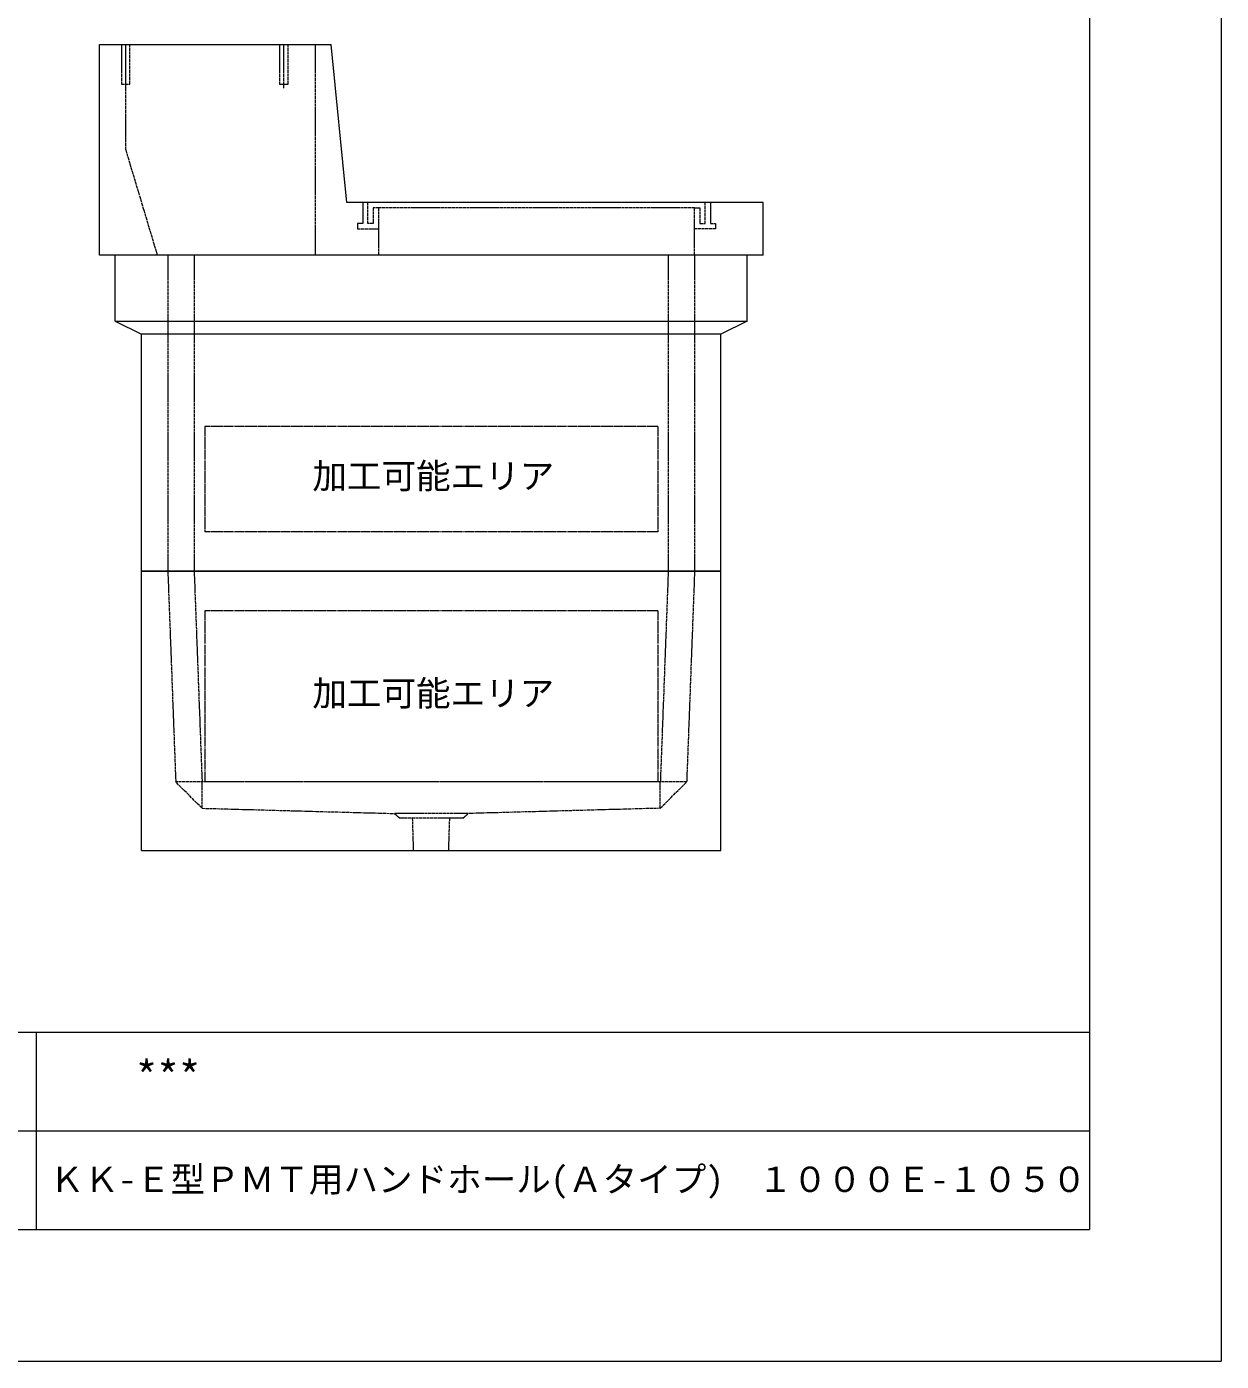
# Model space of a CAD drawing. Units: millimetres, scale not verified. Extents: x -3712 to 3712, y -2625 to 2625.
# Drawn here: x 1445 to 3712, y -2625 to -91 of the extents above; entities that cross this region are included whole.
import ezdxf
from ezdxf.enums import TextEntityAlignment as Align

# ---------------------------------------------------------------- set-up
doc = ezdxf.new("R2010")
doc.units = ezdxf.units.MM
doc.header["$LTSCALE"] = 10
doc.linetypes.add('LONG_DASHED1', pattern=[7, 6, -1])
doc.linetypes.add('LONG_DOUBLE_CHAIN', pattern=[21.8, 18, -1, 0.6, -0.6, 0.6, -1])
for name, color, linetype, lineweight in [('0-0_D-TTL', 7, 'Continuous', 9), ('0-1_Defpoints', 7, 'Continuous', 9), ('0-2_D-TTL-FRAM1', 134, 'Continuous', 9), ('0-3_D-TTL-TXT', 7, 'Continuous', 9), ('0-7_D-STR', 7, 'Continuous', 9), ('0-8_D-STR-STR4', 134, 'LONG_DASHED1', 9), ('0-9_D-STR-STR2', 1, 'LONG_DASHED1', 9), ('0-B_D-STR-STR5', 1, 'LONG_DOUBLE_CHAIN', 9)]:
    doc.layers.add(name, color=color, linetype=linetype, lineweight=lineweight)
doc.styles.add('ＭＳ ゴシック', font='')
doc.styles.get('ＭＳ ゴシック').set_extended_font_data('MS Gothic')

# ---------------------------------------------------------------- blocks, each defined once
blk = doc.blocks.new('A$C4DE05FD1')
at = {"layer": '0-0_D-TTL', "color": 134}
for p in [(57400, 38000), (2000, 2000)]:
    blk.add_line(p, (57400, 2000), dxfattribs=at)
at = {"layer": '0-1_Defpoints', "color": 134}
for p in [(59400, 42000), (0, 0)]:
    blk.add_line(p, (59400, 0), dxfattribs=at)
at = {"layer": '0-2_D-TTL-FRAM1'}
for p, q in [((19400, 5000), (57400, 5000)), ((41400, 5000), (41400, 2000)), ((32400, 3500), (57400, 3500))]:
    blk.add_line(p, q, dxfattribs=at)
blk = doc.blocks.new('A$C6F5C57E3')
at = {"layer": '0-7_D-STR', "linetype": 'LONG_DASHED1'}
for p, q in [((-5000, 0), (-4850, -4000)), ((-4500, 0), (-4350, -4000)), ((4500, 0), (4350, -4000)), ((5000, 0), (4850, -4000)), ((-4350, -4500), (-4850, -4000)), ((4850, -4000), (-4850, -4000)), ((-4350, -4500), (-4350, -4000)), ((4350, -4500), (4850, -4000)), ((4350, -4500), (4350, -4000)), ((-4350, -4500), (-700, -4600)), ((4350, -4500), (700, -4600)), ((700, -4600), (-700, -4600)), ((-600, -4690), (-700, -4600)), ((600, -4690), (-600, -4690)), ((-333, -5300), (-352.5, -4690)), ((333, -5300), (352.5, -4690)), ((600, -4690), (700, -4600))]:
    blk.add_line(p, q, dxfattribs=at)
at = {"layer": '0-7_D-STR'}
for p, q in [((5500, -5300), (5500, 0)), ((-5500, -5300), (5500, -5300))]:
    blk.add_line(p, q, dxfattribs=at)
blk.add_lwpolyline([(-5500, -5300), (-5500, 0), (5500, 0)], dxfattribs=at)
at = {"layer": '0-B_D-STR-STR5'}
for p, q in [((-4300, -750), (-4300, -4000)), ((4300, -750), (-4300, -750)), ((4300, -750), (4300, -4000)), ((4300, -4000), (-4300, -4000))]:
    blk.add_line(p, q, dxfattribs=at)
blk = doc.blocks.new('A$C0AB33FE7')
at = {"layer": '0-7_D-STR'}
for p, q in [((1600, 1000), (1900, 4000)), ((6300, 4000), (1900, 4000)), ((6300, 0), (6300, 4000)), ((-6300, 1000), (1600, 1000)), ((-6300, 0), (-6300, 1000)), ((-6300, 0), (6300, 0))]:
    blk.add_line(p, q, dxfattribs=at)
at = {"layer": '0-7_D-STR', "linetype": 'LONG_DASHED1'}
for p, q in [((2200, 4000), (2200, 0)), ((5800, 2000), (5800, 4000)), ((5800, 2000), (5200, 0)), ((-5000, 0), (-5000, 900)), ((1000, 900), (1000, 0))]:
    blk.add_line(p, q, dxfattribs=at)
at = {"layer": '0-8_D-STR-STR4'}
for points in [[(-5300, 1000), (-5300, 600), (-5400, 600), (-5400, 500), (-5000, 500)], [(-5000, 900), (-5100, 900), (-5100, 600), (-5200, 600), (-5200, 1000)], [(-5000, 900), (1000, 900), (1100, 900)], [(1300, 1000), (1300, 600), (1400, 600), (1400, 500), (1000, 500)], [(1100, 900), (1100, 600), (1200, 600), (1200, 1000)]]:
    blk.add_lwpolyline(points, dxfattribs=at)
at = {"layer": '0-9_D-STR-STR2'}
for p, q in [((2797.8, 3170), (2797.8, 4000)), ((5800, 3170), (5800, 4000))]:
    blk.add_line(p, q, dxfattribs=at)
for points in [[(2877.8, 4000), (2877.8, 3250), (2717.8, 3250), (2717.8, 4000)], [(5880, 4000), (5880, 3250), (5720, 3250), (5720, 4000)]]:
    blk.add_lwpolyline(points, dxfattribs=at)
blk = doc.blocks.new('A$C984f1b55')
at = {"layer": '0-7_D-STR'}
for p, q in [((6000, 6000), (-6000, 6000)), ((-6000, 4750), (-6000, 6000)), ((6000, 4750), (6000, 6000)), ((-6000, 4750), (-5500, 4500)), ((-6000, 4750), (6000, 4750)), ((6000, 4750), (5500, 4500)), ((-5500, 0), (-5500, 4500)), ((5500, 4500), (-5500, 4500)), ((5500, 0), (5500, 4500)), ((5500, 0), (-5500, 0))]:
    blk.add_line(p, q, dxfattribs=at)
at = {"layer": '0-7_D-STR', "linetype": 'LONG_DASHED1'}
for p, q in [((-5000, 6000), (-5000, 0)), ((-4500, 6000), (-4500, 0)), ((4500, 6000), (4500, 0)), ((5000, 6000), (5000, 0))]:
    blk.add_line(p, q, dxfattribs=at)
at = {"layer": '0-B_D-STR-STR5'}
for p, q in [((4300, 2750), (4300, 750)), ((4300, 750), (-4300, 750))]:
    blk.add_line(p, q, dxfattribs=at)
blk.add_lwpolyline([(4300, 2750), (-4300, 2750), (-4300, 750)], dxfattribs=at)

msp = doc.modelspace()

# ---------------------------------------------------------------- block references
at = {"layer": '0-0_D-TTL', "xscale": 0.125, "yscale": 0.125}
msp.add_blockref('A$C4DE05FD1', (-3712.5, -2625), dxfattribs=at)
at = {"layer": '0-7_D-STR', "yscale": 0.1}
for name, p, xscale in [('A$C0AB33FE7', (2212.5, -525), -0.1), ('A$C984f1b55', (2212.5, -1125), 0.1), ('A$C6F5C57E3', (2212.5, -1125), 0.1)]:
    msp.add_blockref(name, p, dxfattribs=dict(at, xscale=xscale))

# ---------------------------------------------------------------- texts
at = {"layer": '0-3_D-TTL-TXT', "style": 'ＭＳ ゴシック'}
for s, height, p in [('***', 60.12, (1651.65, -2132.75)), ('ＫＫ-Ｅ型ＰＭＴ用ハンドホール(Ａタイプ)\u3000１０００Ｅ-１０５０', 48.11, (1488.15, -2317.94))]:
    msp.add_text(s, height=height, dxfattribs=at).set_placement(p, align=Align.BOTTOM_LEFT)
at = {"layer": '0-B_D-STR-STR5', "style": 'ＭＳ ゴシック'}
for p in [(1986.91, -982.67), (1986.91, -1395.17)]:
    msp.add_text('加工可能エリア', height=48.09, dxfattribs=at).set_placement(p, align=Align.BOTTOM_LEFT)

doc.saveas('drawing.dxf')
